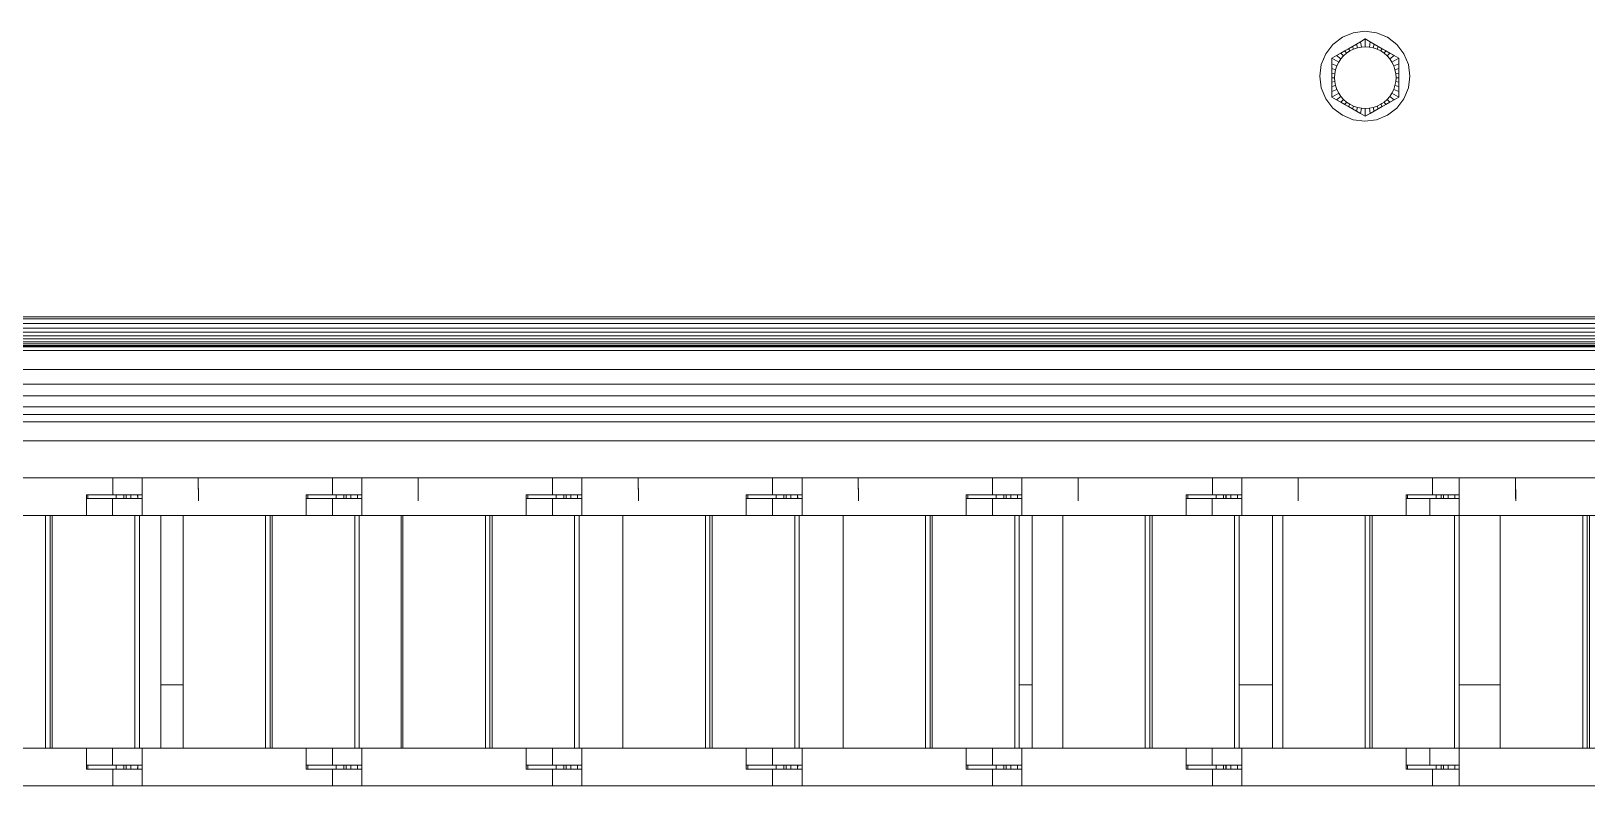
# Model space of a CAD drawing. Header units: inches. Extents: x -827 to 154, y -802 to 207.
# Drawn here: x -147.74 to -134.8, y -196.32 to -190.04 of the extents above; entities that cross this region are included whole.
import ezdxf

# ---------------------------------------------------------------- set-up
doc = ezdxf.new("R2010")
doc.units = ezdxf.units.IN
doc.header["$MEASUREMENT"] = 0
doc.layers.add('Layer0', color=7, linetype='Continuous', lineweight=9)
doc.layers.add('Shop_Sabre_RC-8_CNC_Router_skp', color=8, linetype='Continuous', lineweight=9)

# ---------------------------------------------------------------- blocks, each defined once
blk = doc.blocks.new('Shop_Sabre_RC-8_CNC_Router_skp_119-V47-Level 1')
at = {"layer": 'Layer0'}
blk.add_line((5.625, 0.3125), (5.625, 2.25), dxfattribs=at)
blk.add_line((5.625, 0.3125), (5.625, 2.25), dxfattribs=at)
blk = doc.blocks.new('Shop_Sabre_RC-8_CNC_Router_skp_119-V48-Level 1')
at = {"layer": 'Layer0'}
blk.add_line((18.375, 2.25), (18.375, 0.3125), dxfattribs=at)
blk.add_line((18.375, 2.25), (18.375, 0.3125), dxfattribs=at)
blk = doc.blocks.new('Shop_Sabre_RC-8_CNC_Router_skp_121-V58-Level 1')
at = {"layer": 'Layer0'}
for p, q in [((25.78, 2.563), (26.025, 2.563)), ((26.025, 2.563), (25.78, 2.563)), ((26.025, 2.563), (27.611, 2.563)), ((26.025, 2.563), (27.611, 2.563)), ((26.025, 2.563), (26.025, 2.422)), ((26.025, 2.563), (26.025, 2.422)), ((27.611, 2.563), (27.611, 2.406)), ((27.611, 2.406), (27.611, 2.563)), ((25.78, 2.422), (26.025, 2.422)), ((25.78, 2.422), (26.025, 2.422)), ((25.817, 2.391), (25.817, 2.422)), ((25.817, 2.422), (25.817, 2.391)), ((25.874, 2.422), (25.874, 2.391)), ((25.874, 2.391), (25.874, 2.422)), ((25.913, 2.391), (25.913, 2.422)), ((25.913, 2.422), (25.913, 2.391)), ((25.932, 2.391), (25.932, 2.422)), ((25.932, 2.422), (25.932, 2.391)), ((25.995, 2.422), (25.995, 2.391)), ((25.995, 2.422), (25.995, 2.391)), ((26.025, 2.422), (26.238, 2.422)), ((26.025, 2.422), (26.238, 2.422)), ((26.244, 2.422), (26.025, 2.422)), ((26.232, 2.391), (26.232, 2.422)), ((26.232, 2.391), (26.232, 2.422)), ((26.238, 2.422), (26.244, 2.422)), ((26.244, 2.422), (26.238, 2.422)), ((26.244, 2.422), (26.244, 2.391)), ((26.244, 2.422), (26.244, 2.391)), ((26.244, 2.391), (26.244, 2.25)), ((26.244, 2.391), (26.244, 2.25)), ((27.611, 2.391), (27.611, 2.406)), ((27.611, 2.406), (27.611, 2.391)), ((27.611, 2.391), (27.857, 2.391)), ((27.611, 2.391), (27.611, 2.369)), ((27.857, 2.391), (27.611, 2.391)), ((27.611, 2.391), (27.611, 2.369)), ((27.611, 2.25), (27.611, 2.369)), ((27.611, 2.369), (27.611, 2.25)), ((27.611, 2.369), (27.611, 2.25)), ((27.647, 2.391), (27.648, 2.422)), ((27.648, 2.422), (27.647, 2.391)), ((27.704, 2.391), (27.704, 2.422)), ((27.704, 2.422), (27.704, 2.391)), ((27.743, 2.422), (27.743, 2.391)), ((27.743, 2.422), (27.743, 2.391)), ((27.763, 2.422), (27.763, 2.391)), ((27.857, 2.25), (27.857, 2.391)), ((27.857, 2.391), (28.074, 2.391)), ((27.857, 2.391), (28.074, 2.391)), ((27.857, 2.391), (27.857, 2.25)), ((26.597, 2.25), (26.244, 2.25)), ((26.244, 2.25), (26.597, 2.25)), ((26.244, 2.25), (27.611, 2.25)), ((26.244, 2.25), (27.283, 2.25)), ((27.283, 2.25), (26.597, 2.25)), ((27.283, 2.25), (26.597, 2.25)), ((27.283, 2.25), (27.611, 2.25)), ((27.611, 2.25), (27.283, 2.25)), ((27.611, 2.25), (27.857, 2.25)), ((27.857, 2.25), (27.611, 2.25)), ((27.857, 2.25), (28.074, 2.25)), ((28.074, 2.25), (27.857, 2.25))]:
    blk.add_line(p, q, dxfattribs=at)
blk = doc.blocks.new('Shop_Sabre_RC-8_CNC_Router_skp_120-V59-Level 1')
at = {"layer": 'Layer0'}
for p, q in [((26.244, 0.313), (27.611, 0.313)), ((26.244, 0.313), (26.244, 0.172)), ((27.611, 0.313), (26.244, 0.313)), ((26.244, 0.313), (26.244, 0.172)), ((27.611, 0.193), (27.611, 0.313)), ((27.611, 0.193), (27.611, 0.313)), ((27.611, 0.313), (27.857, 0.313)), ((27.611, 0.313), (27.611, 0.193)), ((27.611, 0.313), (27.857, 0.313)), ((27.857, 0.172), (27.857, 0.313)), ((27.857, 0.313), (28.074, 0.313)), ((27.857, 0.313), (28.074, 0.313)), ((27.857, 0.313), (27.857, 0.172)), ((25.78, 0.141), (26.025, 0.141)), ((26.025, 0.141), (25.78, 0.141)), ((25.817, 0.172), (25.817, 0.141)), ((25.817, 0.141), (25.817, 0.172)), ((25.874, 0.141), (25.874, 0.172)), ((25.874, 0.172), (25.874, 0.141)), ((25.913, 0.172), (25.913, 0.141)), ((25.913, 0.172), (25.913, 0.141)), ((25.932, 0.172), (25.932, 0.141)), ((25.932, 0.141), (25.932, 0.172)), ((25.995, 0.172), (25.995, 0.141)), ((25.995, 0.172), (25.995, 0.141)), ((26.025, 0.141), (26.238, 0.141)), ((26.238, 0.141), (26.025, 0.141)), ((26.025, 0.141), (26.025, 0)), ((26.025, 0.141), (26.025, 0)), ((26.232, 0.141), (26.232, 0.172)), ((26.232, 0.141), (26.232, 0.172)), ((26.238, 0.141), (26.244, 0.141)), ((26.244, 0.141), (26.238, 0.141)), ((26.244, 0.172), (26.244, 0.141)), ((26.244, 0.172), (26.244, 0.141)), ((27.143, 0), (27.142, 0.191)), ((27.143, 0), (27.142, 0.172)), ((27.611, 0.193), (27.611, 0.172)), ((27.611, 0.193), (27.611, 0.172)), ((27.611, 0.172), (27.611, 0.156)), ((27.611, 0.172), (27.857, 0.172)), ((27.611, 0.172), (27.611, 0.156)), ((27.857, 0.172), (27.611, 0.172)), ((27.611, 0), (27.611, 0.156)), ((27.611, 0.156), (27.611, 0)), ((27.648, 0.141), (27.647, 0.172)), ((27.647, 0.172), (27.648, 0.141)), ((27.704, 0.172), (27.704, 0.141)), ((27.704, 0.141), (27.704, 0.172)), ((27.743, 0.141), (27.743, 0.172)), ((27.743, 0.172), (27.743, 0.141)), ((27.763, 0.172), (27.763, 0.141)), ((27.857, 0.172), (28.074, 0.172)), ((28.074, 0.172), (27.857, 0.172)), ((25.78, 0), (26.025, 0)), ((25.78, 0), (26.025, 0)), ((27.611, 0), (26.025, 0)), ((26.025, 0), (27.611, 0))]:
    blk.add_line(p, q, dxfattribs=at)
blk = doc.blocks.new('Shop_Sabre_RC-8_CNC_Router_skp_119-V60-Level 1')
at = {"layer": 'Layer0'}
for p, q in [((25.803, 2.25), (25.803, 0.313)), ((25.803, 2.25), (25.803, 0.313)), ((25.841, 0.313), (25.841, 2.25)), ((25.841, 0.313), (25.841, 2.25)), ((26.528, 2.25), (26.528, 0.313)), ((26.528, 2.25), (26.528, 0.313)), ((26.546, 2.25), (26.546, 0.313)), ((26.546, 2.25), (26.546, 0.313)), ((26.584, 0.313), (26.584, 2.25)), ((26.584, 0.313), (26.584, 2.25)), ((27.27, 2.25), (27.27, 0.313)), ((27.27, 2.25), (27.27, 0.313))]:
    blk.add_line(p, q, dxfattribs=at)
for name in ['Shop_Sabre_RC-8_CNC_Router_skp_121-V58-Level 1', 'Shop_Sabre_RC-8_CNC_Router_skp_120-V59-Level 1']:
    blk.add_blockref(name, (0, 0))
blk = doc.blocks.new('Shop_Sabre_RC-8_CNC_Router_skp_119-V61-Level 1')
at = {"layer": 'Layer0'}
for p, q in [((23.973, 2.25), (23.973, 0.313)), ((23.973, 2.25), (23.973, 0.313)), ((24.011, 0.313), (24.011, 2.25)), ((24.011, 0.313), (24.011, 2.25)), ((24.697, 2.25), (24.697, 0.313)), ((24.697, 2.25), (24.697, 0.313)), ((24.716, 2.25), (24.716, 0.313)), ((24.716, 2.25), (24.716, 0.313)), ((24.754, 0.313), (24.754, 2.25)), ((24.754, 0.313), (24.754, 2.25)), ((25.44, 2.25), (25.44, 0.313)), ((25.44, 2.25), (25.44, 0.313))]:
    blk.add_line(p, q, dxfattribs=at)
for name in ['Shop_Sabre_RC-8_CNC_Router_skp_121-V58-Level 1', 'Shop_Sabre_RC-8_CNC_Router_skp_120-V59-Level 1']:
    blk.add_blockref(name, (-1.83, 0))
blk = doc.blocks.new('Shop_Sabre_RC-8_CNC_Router_skp_121-V62-Level 1')
at = {"layer": 'Layer0'}
for p, q in [((16.629, 2.563), (16.873, 2.563)), ((16.873, 2.563), (16.629, 2.563)), ((16.873, 2.563), (18.459, 2.563)), ((16.873, 2.563), (18.459, 2.563)), ((16.873, 2.563), (16.873, 2.422)), ((16.873, 2.563), (16.873, 2.422)), ((18.459, 2.563), (18.459, 2.406)), ((18.459, 2.406), (18.459, 2.563)), ((16.629, 2.422), (16.873, 2.422)), ((16.629, 2.422), (16.873, 2.422)), ((16.666, 2.391), (16.666, 2.422)), ((16.666, 2.422), (16.666, 2.391)), ((16.722, 2.422), (16.722, 2.391)), ((16.722, 2.391), (16.722, 2.422)), ((16.762, 2.391), (16.762, 2.422)), ((16.762, 2.422), (16.762, 2.391)), ((16.781, 2.391), (16.781, 2.422)), ((16.781, 2.422), (16.781, 2.391)), ((16.844, 2.422), (16.844, 2.391)), ((16.844, 2.422), (16.844, 2.391)), ((16.873, 2.422), (17.087, 2.422)), ((16.873, 2.422), (17.087, 2.422)), ((17.092, 2.422), (16.873, 2.422)), ((17.08, 2.391), (17.08, 2.422)), ((17.08, 2.391), (17.08, 2.422)), ((17.087, 2.422), (17.092, 2.422)), ((17.092, 2.422), (17.087, 2.422)), ((17.092, 2.422), (17.092, 2.391)), ((17.092, 2.422), (17.092, 2.391)), ((17.092, 2.391), (17.092, 2.25)), ((17.092, 2.391), (17.092, 2.25)), ((18.459, 2.391), (18.459, 2.406)), ((18.459, 2.406), (18.459, 2.391)), ((18.459, 2.391), (18.705, 2.391)), ((18.459, 2.391), (18.459, 2.369)), ((18.705, 2.391), (18.459, 2.391)), ((18.459, 2.391), (18.459, 2.369)), ((18.459, 2.25), (18.459, 2.369)), ((18.459, 2.369), (18.459, 2.25)), ((18.459, 2.369), (18.459, 2.25)), ((18.496, 2.391), (18.496, 2.422)), ((18.496, 2.422), (18.496, 2.391)), ((18.552, 2.391), (18.552, 2.422)), ((18.552, 2.422), (18.552, 2.391)), ((18.591, 2.422), (18.591, 2.391)), ((18.591, 2.422), (18.591, 2.391)), ((18.611, 2.422), (18.611, 2.391)), ((18.611, 2.422), (18.611, 2.391)), ((18.611, 2.391), (18.611, 2.422)), ((18.705, 2.25), (18.705, 2.391)), ((18.705, 2.391), (18.922, 2.391)), ((18.705, 2.391), (18.922, 2.391)), ((18.705, 2.391), (18.705, 2.25)), ((17.445, 2.25), (17.092, 2.25)), ((17.092, 2.25), (17.445, 2.25)), ((17.092, 2.25), (18.459, 2.25)), ((17.092, 2.25), (18.132, 2.25)), ((18.132, 2.25), (17.445, 2.25)), ((18.132, 2.25), (17.445, 2.25)), ((18.132, 2.25), (18.459, 2.25)), ((18.459, 2.25), (18.132, 2.25)), ((18.459, 2.25), (18.705, 2.25)), ((18.705, 2.25), (18.459, 2.25)), ((18.705, 2.25), (18.922, 2.25)), ((18.922, 2.25), (18.705, 2.25))]:
    blk.add_line(p, q, dxfattribs=at)
blk = doc.blocks.new('Shop_Sabre_RC-8_CNC_Router_skp_120-V63-Level 1')
at = {"layer": 'Layer0'}
for p, q in [((17.092, 0.313), (18.459, 0.313)), ((17.092, 0.313), (17.092, 0.172)), ((18.459, 0.313), (17.092, 0.313)), ((17.092, 0.313), (17.092, 0.172)), ((18.459, 0.193), (18.459, 0.313)), ((18.459, 0.193), (18.459, 0.313)), ((18.459, 0.313), (18.705, 0.313)), ((18.459, 0.313), (18.459, 0.193)), ((18.459, 0.313), (18.705, 0.313)), ((18.705, 0.172), (18.705, 0.313)), ((18.705, 0.313), (18.922, 0.313)), ((18.705, 0.313), (18.922, 0.313)), ((18.705, 0.313), (18.705, 0.172)), ((16.629, 0.141), (16.873, 0.141)), ((16.873, 0.141), (16.629, 0.141)), ((16.666, 0.172), (16.666, 0.141)), ((16.666, 0.141), (16.666, 0.172)), ((16.722, 0.141), (16.722, 0.172)), ((16.722, 0.172), (16.722, 0.141)), ((16.762, 0.172), (16.762, 0.141)), ((16.762, 0.172), (16.762, 0.141)), ((16.781, 0.172), (16.781, 0.141)), ((16.781, 0.141), (16.781, 0.172)), ((16.844, 0.172), (16.844, 0.141)), ((16.844, 0.172), (16.844, 0.141)), ((16.873, 0.141), (17.087, 0.141)), ((17.087, 0.141), (16.873, 0.141)), ((16.873, 0.141), (16.873, 0)), ((16.873, 0.141), (16.873, 0)), ((17.08, 0.141), (17.08, 0.172)), ((17.08, 0.141), (17.08, 0.172)), ((17.087, 0.141), (17.092, 0.141)), ((17.092, 0.141), (17.087, 0.141)), ((17.092, 0.172), (17.092, 0.141)), ((17.092, 0.172), (17.092, 0.141)), ((17.992, 0), (17.99, 0.191)), ((17.992, 0), (17.991, 0.172)), ((18.459, 0.193), (18.459, 0.172)), ((18.459, 0.193), (18.459, 0.172)), ((18.459, 0.172), (18.459, 0.156)), ((18.459, 0.172), (18.705, 0.172)), ((18.459, 0.172), (18.459, 0.156)), ((18.705, 0.172), (18.459, 0.172)), ((18.459, 0), (18.459, 0.156)), ((18.459, 0.156), (18.459, 0)), ((18.496, 0.141), (18.496, 0.172)), ((18.496, 0.172), (18.496, 0.141)), ((18.552, 0.172), (18.552, 0.141)), ((18.552, 0.141), (18.552, 0.172)), ((18.591, 0.141), (18.591, 0.172)), ((18.591, 0.172), (18.591, 0.141)), ((18.611, 0.141), (18.611, 0.172)), ((18.611, 0.172), (18.611, 0.141)), ((18.611, 0.172), (18.611, 0.141)), ((18.705, 0.172), (18.922, 0.172)), ((18.922, 0.172), (18.705, 0.172)), ((16.629, 0), (16.873, 0)), ((16.629, 0), (16.873, 0)), ((18.459, 0), (16.873, 0)), ((16.873, 0), (18.459, 0))]:
    blk.add_line(p, q, dxfattribs=at)
blk = doc.blocks.new('Shop_Sabre_RC-8_CNC_Router_skp_119-V64-Level 1')
at = {"layer": 'Layer0'}
for p, q in [((16.652, 2.25), (16.652, 0.313)), ((16.652, 2.25), (16.652, 0.313)), ((16.69, 0.313), (16.69, 2.25)), ((16.69, 0.313), (16.69, 2.25)), ((17.376, 2.25), (17.376, 0.313)), ((17.376, 2.25), (17.376, 0.313)), ((17.395, 2.25), (17.395, 0.313)), ((17.395, 2.25), (17.395, 0.313)), ((17.433, 0.313), (17.433, 2.25)), ((17.433, 0.313), (17.433, 2.25)), ((18.119, 2.25), (18.119, 0.313)), ((18.119, 2.25), (18.119, 0.313))]:
    blk.add_line(p, q, dxfattribs=at)
for name in ['Shop_Sabre_RC-8_CNC_Router_skp_121-V62-Level 1', 'Shop_Sabre_RC-8_CNC_Router_skp_120-V63-Level 1']:
    blk.add_blockref(name, (0, 0))
blk = doc.blocks.new('Shop_Sabre_RC-8_CNC_Router_skp_121-V65-Level 1')
at = {"layer": 'Layer0'}
for p, q in [((14.82, 2.563), (15.043, 2.563)), ((15.043, 2.563), (14.82, 2.563)), ((15.043, 2.563), (16.629, 2.563)), ((15.043, 2.563), (16.629, 2.563)), ((15.043, 2.563), (15.043, 2.422)), ((15.043, 2.563), (15.043, 2.422)), ((16.629, 2.563), (16.629, 2.406)), ((16.629, 2.406), (16.629, 2.563)), ((14.82, 2.422), (15.043, 2.422)), ((14.82, 2.422), (15.043, 2.422)), ((15.013, 2.422), (15.013, 2.391)), ((15.013, 2.422), (15.013, 2.391)), ((15.043, 2.422), (15.256, 2.422)), ((15.043, 2.422), (15.256, 2.422)), ((15.262, 2.422), (15.043, 2.422)), ((15.25, 2.391), (15.25, 2.422)), ((15.25, 2.391), (15.25, 2.422)), ((15.256, 2.422), (15.262, 2.422)), ((15.262, 2.422), (15.256, 2.422)), ((15.262, 2.422), (15.262, 2.391)), ((15.262, 2.422), (15.262, 2.391)), ((15.262, 2.391), (15.262, 2.25)), ((15.262, 2.391), (15.262, 2.25)), ((16.629, 2.391), (16.629, 2.406)), ((16.629, 2.406), (16.629, 2.391)), ((16.629, 2.391), (16.875, 2.391)), ((16.629, 2.391), (16.629, 2.369)), ((16.875, 2.391), (16.629, 2.391)), ((16.629, 2.391), (16.629, 2.369)), ((16.629, 2.25), (16.629, 2.369)), ((16.629, 2.369), (16.629, 2.25)), ((16.629, 2.369), (16.629, 2.25)), ((16.666, 2.391), (16.666, 2.422)), ((16.666, 2.422), (16.666, 2.391)), ((16.722, 2.391), (16.722, 2.422)), ((16.722, 2.422), (16.722, 2.391)), ((16.761, 2.422), (16.761, 2.391)), ((16.761, 2.422), (16.761, 2.391)), ((16.781, 2.422), (16.781, 2.391)), ((16.875, 2.25), (16.875, 2.391)), ((16.875, 2.391), (17.092, 2.391)), ((16.875, 2.391), (17.092, 2.391)), ((16.875, 2.391), (16.875, 2.25)), ((15.615, 2.25), (15.262, 2.25)), ((15.262, 2.25), (15.615, 2.25)), ((15.262, 2.25), (16.629, 2.25)), ((15.262, 2.25), (16.301, 2.25)), ((16.301, 2.25), (15.615, 2.25)), ((16.301, 2.25), (15.615, 2.25)), ((16.301, 2.25), (16.629, 2.25)), ((16.629, 2.25), (16.301, 2.25)), ((16.629, 2.25), (16.875, 2.25)), ((16.875, 2.25), (16.629, 2.25)), ((16.875, 2.25), (17.092, 2.25)), ((17.092, 2.25), (16.875, 2.25))]:
    blk.add_line(p, q, dxfattribs=at)
blk = doc.blocks.new('Shop_Sabre_RC-8_CNC_Router_skp_120-V66-Level 1')
at = {"layer": 'Layer0'}
for p, q in [((15.262, 0.313), (16.629, 0.313)), ((15.262, 0.313), (15.262, 0.172)), ((16.629, 0.313), (15.262, 0.313)), ((15.262, 0.313), (15.262, 0.172)), ((16.629, 0.193), (16.629, 0.313)), ((16.629, 0.193), (16.629, 0.313)), ((16.629, 0.313), (16.875, 0.313)), ((16.629, 0.313), (16.629, 0.193)), ((16.629, 0.313), (16.875, 0.313)), ((16.875, 0.172), (16.875, 0.313)), ((16.875, 0.313), (17.092, 0.313)), ((16.875, 0.313), (17.092, 0.313)), ((16.875, 0.313), (16.875, 0.172)), ((14.82, 0.141), (15.043, 0.141)), ((15.043, 0.141), (14.82, 0.141)), ((15.013, 0.172), (15.013, 0.141)), ((15.013, 0.172), (15.013, 0.141)), ((15.043, 0.141), (15.256, 0.141)), ((15.256, 0.141), (15.043, 0.141)), ((15.043, 0.141), (15.043, 0)), ((15.043, 0.141), (15.043, 0)), ((15.25, 0.141), (15.25, 0.172)), ((15.25, 0.141), (15.25, 0.172)), ((15.256, 0.141), (15.262, 0.141)), ((15.262, 0.141), (15.256, 0.141)), ((15.262, 0.172), (15.262, 0.141)), ((15.262, 0.172), (15.262, 0.141)), ((16.161, 0), (16.16, 0.191)), ((16.161, 0), (16.16, 0.172)), ((16.629, 0.193), (16.629, 0.172)), ((16.629, 0.193), (16.629, 0.172)), ((16.629, 0.172), (16.629, 0.156)), ((16.629, 0.172), (16.875, 0.172)), ((16.629, 0.172), (16.629, 0.156)), ((16.875, 0.172), (16.629, 0.172)), ((16.629, 0), (16.629, 0.156)), ((16.629, 0.156), (16.629, 0)), ((16.666, 0.141), (16.666, 0.172)), ((16.666, 0.172), (16.666, 0.141)), ((16.722, 0.172), (16.722, 0.141)), ((16.722, 0.141), (16.722, 0.172)), ((16.761, 0.141), (16.761, 0.172)), ((16.761, 0.172), (16.761, 0.141)), ((16.781, 0.172), (16.781, 0.141)), ((16.875, 0.172), (17.092, 0.172)), ((17.092, 0.172), (16.875, 0.172)), ((14.82, 0), (15.043, 0)), ((14.82, 0), (15.043, 0)), ((16.629, 0), (15.043, 0)), ((15.043, 0), (16.629, 0))]:
    blk.add_line(p, q, dxfattribs=at)
blk = doc.blocks.new('Shop_Sabre_RC-8_CNC_Router_skp_119-V67-Level 1')
at = {"layer": 'Layer0'}
for p, q in [((14.822, 2.25), (14.822, 0.313)), ((14.822, 2.25), (14.822, 0.313)), ((14.859, 0.313), (14.859, 2.25)), ((14.859, 0.313), (14.859, 2.25)), ((15.546, 2.25), (15.546, 0.313)), ((15.546, 2.25), (15.546, 0.313)), ((15.564, 2.25), (15.564, 0.313)), ((15.564, 2.25), (15.564, 0.313)), ((15.602, 0.313), (15.602, 2.25)), ((15.602, 0.313), (15.602, 2.25)), ((16.289, 2.25), (16.289, 0.313)), ((16.289, 2.25), (16.289, 0.313))]:
    blk.add_line(p, q, dxfattribs=at)
for name in ['Shop_Sabre_RC-8_CNC_Router_skp_121-V65-Level 1', 'Shop_Sabre_RC-8_CNC_Router_skp_120-V66-Level 1']:
    blk.add_blockref(name, (0, 0))
blk = doc.blocks.new('Shop_Sabre_RC-8_CNC_Router_skp_121-V71-Level 1')
at = {"layer": 'Layer0'}
for p, q in [((18.459, 2.563), (18.703, 2.563)), ((18.703, 2.563), (18.459, 2.563)), ((18.703, 2.563), (20.289, 2.563)), ((18.703, 2.563), (20.289, 2.563)), ((18.703, 2.563), (18.703, 2.422)), ((18.703, 2.563), (18.703, 2.422)), ((20.289, 2.563), (20.289, 2.406)), ((20.289, 2.406), (20.289, 2.563)), ((18.459, 2.422), (18.703, 2.422)), ((18.459, 2.422), (18.703, 2.422)), ((18.495, 2.391), (18.495, 2.422)), ((18.495, 2.422), (18.495, 2.391)), ((18.552, 2.422), (18.552, 2.391)), ((18.552, 2.391), (18.552, 2.422)), ((18.591, 2.391), (18.591, 2.422)), ((18.591, 2.422), (18.591, 2.391)), ((18.61, 2.391), (18.61, 2.422)), ((18.61, 2.422), (18.61, 2.391)), ((18.673, 2.422), (18.673, 2.391)), ((18.673, 2.422), (18.673, 2.391)), ((18.703, 2.422), (18.916, 2.422)), ((18.703, 2.422), (18.916, 2.422)), ((18.922, 2.422), (18.703, 2.422)), ((18.91, 2.391), (18.91, 2.422)), ((18.91, 2.391), (18.91, 2.422)), ((18.916, 2.422), (18.922, 2.422)), ((18.922, 2.422), (18.916, 2.422)), ((18.922, 2.422), (18.922, 2.391)), ((18.922, 2.422), (18.922, 2.391)), ((18.922, 2.391), (18.922, 2.25)), ((18.922, 2.391), (18.922, 2.25)), ((20.289, 2.391), (20.289, 2.406)), ((20.289, 2.406), (20.289, 2.391)), ((20.289, 2.391), (20.535, 2.391)), ((20.289, 2.391), (20.289, 2.369)), ((20.535, 2.391), (20.289, 2.391)), ((20.289, 2.391), (20.289, 2.369)), ((20.289, 2.25), (20.289, 2.369)), ((20.289, 2.369), (20.289, 2.25)), ((20.289, 2.369), (20.289, 2.25)), ((20.325, 2.391), (20.326, 2.422)), ((20.326, 2.422), (20.325, 2.391)), ((20.382, 2.391), (20.382, 2.422)), ((20.382, 2.422), (20.382, 2.391)), ((20.421, 2.422), (20.421, 2.391)), ((20.421, 2.422), (20.421, 2.391)), ((20.441, 2.422), (20.441, 2.391)), ((20.535, 2.25), (20.535, 2.391)), ((20.535, 2.391), (20.752, 2.391)), ((20.535, 2.391), (20.752, 2.391)), ((20.535, 2.391), (20.535, 2.25)), ((19.275, 2.25), (18.922, 2.25)), ((18.922, 2.25), (19.275, 2.25)), ((18.922, 2.25), (20.289, 2.25)), ((18.922, 2.25), (19.961, 2.25)), ((19.961, 2.25), (19.275, 2.25)), ((19.961, 2.25), (19.275, 2.25)), ((19.961, 2.25), (20.289, 2.25)), ((20.289, 2.25), (19.961, 2.25)), ((20.289, 2.25), (20.535, 2.25)), ((20.535, 2.25), (20.289, 2.25)), ((20.535, 2.25), (20.752, 2.25)), ((20.752, 2.25), (20.535, 2.25))]:
    blk.add_line(p, q, dxfattribs=at)
blk = doc.blocks.new('Shop_Sabre_RC-8_CNC_Router_skp_120-V72-Level 1')
at = {"layer": 'Layer0'}
for p, q in [((18.922, 0.313), (20.289, 0.313)), ((18.922, 0.313), (18.922, 0.172)), ((20.289, 0.313), (18.922, 0.313)), ((18.922, 0.313), (18.922, 0.172)), ((20.289, 0.193), (20.289, 0.313)), ((20.289, 0.193), (20.289, 0.313)), ((20.289, 0.313), (20.535, 0.313)), ((20.289, 0.313), (20.289, 0.193)), ((20.289, 0.313), (20.535, 0.313)), ((20.535, 0.172), (20.535, 0.313)), ((20.535, 0.313), (20.752, 0.313)), ((20.535, 0.313), (20.752, 0.313)), ((20.535, 0.313), (20.535, 0.172)), ((18.459, 0.141), (18.703, 0.141)), ((18.703, 0.141), (18.459, 0.141)), ((18.495, 0.172), (18.495, 0.141)), ((18.495, 0.141), (18.495, 0.172)), ((18.552, 0.141), (18.552, 0.172)), ((18.552, 0.172), (18.552, 0.141)), ((18.591, 0.172), (18.591, 0.141)), ((18.591, 0.172), (18.591, 0.141)), ((18.61, 0.172), (18.61, 0.141)), ((18.61, 0.141), (18.61, 0.172)), ((18.673, 0.172), (18.673, 0.141)), ((18.673, 0.172), (18.673, 0.141)), ((18.703, 0.141), (18.916, 0.141)), ((18.916, 0.141), (18.703, 0.141)), ((18.703, 0.141), (18.703, 0)), ((18.703, 0.141), (18.703, 0)), ((18.91, 0.141), (18.91, 0.172)), ((18.91, 0.141), (18.91, 0.172)), ((18.916, 0.141), (18.922, 0.141)), ((18.922, 0.141), (18.916, 0.141)), ((18.922, 0.172), (18.922, 0.141)), ((18.922, 0.172), (18.922, 0.141)), ((19.821, 0), (19.82, 0.191)), ((19.821, 0), (19.82, 0.172)), ((20.289, 0.193), (20.289, 0.172)), ((20.289, 0.193), (20.289, 0.172)), ((20.289, 0.172), (20.289, 0.156)), ((20.289, 0.172), (20.535, 0.172)), ((20.289, 0.172), (20.289, 0.156)), ((20.535, 0.172), (20.289, 0.172)), ((20.289, 0), (20.289, 0.156)), ((20.289, 0.156), (20.289, 0)), ((20.326, 0.141), (20.325, 0.172)), ((20.325, 0.172), (20.326, 0.141)), ((20.382, 0.172), (20.382, 0.141)), ((20.382, 0.141), (20.382, 0.172)), ((20.421, 0.141), (20.421, 0.172)), ((20.421, 0.172), (20.421, 0.141)), ((20.441, 0.172), (20.441, 0.141)), ((20.535, 0.172), (20.752, 0.172)), ((20.752, 0.172), (20.535, 0.172)), ((18.459, 0), (18.703, 0)), ((18.459, 0), (18.703, 0)), ((20.289, 0), (18.703, 0)), ((18.703, 0), (20.289, 0))]:
    blk.add_line(p, q, dxfattribs=at)
blk = doc.blocks.new('Shop_Sabre_RC-8_CNC_Router_skp_119-V73-Level 1')
at = {"layer": 'Layer0'}
for p, q in [((18.481, 2.25), (18.481, 0.313)), ((18.481, 2.25), (18.481, 0.313)), ((18.519, 0.313), (18.519, 2.25)), ((18.519, 0.313), (18.519, 2.25)), ((19.206, 2.25), (19.206, 0.313)), ((19.206, 2.25), (19.206, 0.313)), ((19.224, 2.25), (19.224, 0.313)), ((19.224, 2.25), (19.224, 0.313)), ((19.262, 0.313), (19.262, 2.25)), ((19.262, 0.313), (19.262, 2.25)), ((19.948, 2.25), (19.948, 0.313)), ((19.948, 2.25), (19.948, 0.313))]:
    blk.add_line(p, q, dxfattribs=at)
for name in ['Shop_Sabre_RC-8_CNC_Router_skp_121-V71-Level 1', 'Shop_Sabre_RC-8_CNC_Router_skp_120-V72-Level 1']:
    blk.add_blockref(name, (0, 0))
blk = doc.blocks.new('Shop_Sabre_RC-8_CNC_Router_skp_121-V74-Level 1')
at = {"layer": 'Layer0'}
for p, q in [((12.989, 2.563), (13.234, 2.563)), ((13.234, 2.563), (12.989, 2.563)), ((13.234, 2.563), (14.82, 2.563)), ((13.234, 2.563), (14.82, 2.563)), ((13.234, 2.563), (13.234, 2.422)), ((13.234, 2.563), (13.234, 2.422)), ((14.82, 2.563), (14.82, 2.406)), ((14.82, 2.406), (14.82, 2.563)), ((12.989, 2.422), (13.234, 2.422)), ((12.989, 2.422), (13.234, 2.422)), ((13.026, 2.391), (13.026, 2.422)), ((13.026, 2.422), (13.026, 2.391)), ((13.083, 2.422), (13.083, 2.391)), ((13.083, 2.391), (13.083, 2.422)), ((13.122, 2.391), (13.122, 2.422)), ((13.122, 2.422), (13.122, 2.391)), ((13.141, 2.391), (13.141, 2.422)), ((13.141, 2.422), (13.141, 2.391)), ((13.204, 2.422), (13.204, 2.391)), ((13.204, 2.422), (13.204, 2.391)), ((13.234, 2.422), (13.447, 2.422)), ((13.234, 2.422), (13.447, 2.422)), ((13.453, 2.422), (13.234, 2.422)), ((13.44, 2.391), (13.44, 2.422)), ((13.44, 2.391), (13.44, 2.422)), ((13.447, 2.422), (13.453, 2.422)), ((13.453, 2.422), (13.447, 2.422)), ((13.453, 2.422), (13.453, 2.391)), ((13.453, 2.422), (13.453, 2.391)), ((13.453, 2.391), (13.453, 2.25)), ((13.453, 2.391), (13.453, 2.25)), ((14.82, 2.391), (14.82, 2.406)), ((14.82, 2.406), (14.82, 2.391)), ((14.82, 2.391), (15.066, 2.391)), ((14.82, 2.391), (14.82, 2.369)), ((15.066, 2.391), (14.82, 2.391)), ((14.82, 2.391), (14.82, 2.369)), ((14.82, 2.25), (14.82, 2.369)), ((14.82, 2.369), (14.82, 2.25)), ((14.82, 2.369), (14.82, 2.25)), ((14.856, 2.391), (14.856, 2.422)), ((14.856, 2.422), (14.856, 2.391)), ((14.913, 2.391), (14.913, 2.422)), ((14.913, 2.422), (14.913, 2.391)), ((14.952, 2.422), (14.952, 2.391)), ((14.952, 2.422), (14.952, 2.391)), ((14.971, 2.422), (14.971, 2.391)), ((14.971, 2.391), (14.971, 2.422)), ((14.972, 2.422), (14.972, 2.391)), ((15.066, 2.25), (15.066, 2.391)), ((15.066, 2.391), (15.263, 2.391)), ((15.066, 2.391), (15.263, 2.391)), ((15.066, 2.391), (15.066, 2.25)), ((13.806, 2.25), (13.453, 2.25)), ((13.453, 2.25), (13.806, 2.25)), ((13.453, 2.25), (14.82, 2.25)), ((13.453, 2.25), (14.492, 2.25)), ((14.492, 2.25), (13.806, 2.25)), ((14.492, 2.25), (13.806, 2.25)), ((14.492, 2.25), (14.82, 2.25)), ((14.82, 2.25), (14.492, 2.25)), ((14.82, 2.25), (15.066, 2.25)), ((15.066, 2.25), (14.82, 2.25)), ((15.066, 2.25), (15.263, 2.25)), ((15.263, 2.25), (15.066, 2.25))]:
    blk.add_line(p, q, dxfattribs=at)
blk = doc.blocks.new('Shop_Sabre_RC-8_CNC_Router_skp_120-V75-Level 1')
at = {"layer": 'Layer0'}
for p, q in [((13.453, 0.313), (14.82, 0.313)), ((13.453, 0.313), (13.453, 0.172)), ((14.82, 0.313), (13.453, 0.313)), ((13.453, 0.313), (13.453, 0.172)), ((14.82, 0.193), (14.82, 0.313)), ((14.82, 0.193), (14.82, 0.313)), ((14.82, 0.313), (15.066, 0.313)), ((14.82, 0.313), (14.82, 0.193)), ((14.82, 0.313), (15.066, 0.313)), ((15.066, 0.172), (15.066, 0.313)), ((15.066, 0.313), (15.263, 0.313)), ((15.066, 0.313), (15.263, 0.313)), ((15.066, 0.313), (15.066, 0.172)), ((12.989, 0.141), (13.234, 0.141)), ((13.234, 0.141), (12.989, 0.141)), ((13.026, 0.172), (13.026, 0.141)), ((13.026, 0.141), (13.026, 0.172)), ((13.083, 0.141), (13.083, 0.172)), ((13.083, 0.172), (13.083, 0.141)), ((13.122, 0.172), (13.122, 0.141)), ((13.122, 0.172), (13.122, 0.141)), ((13.141, 0.172), (13.141, 0.141)), ((13.141, 0.141), (13.141, 0.172)), ((13.204, 0.172), (13.204, 0.141)), ((13.204, 0.172), (13.204, 0.141)), ((13.234, 0.141), (13.447, 0.141)), ((13.447, 0.141), (13.234, 0.141)), ((13.234, 0.141), (13.234, 0)), ((13.234, 0.141), (13.234, 0)), ((13.44, 0.141), (13.44, 0.172)), ((13.44, 0.141), (13.44, 0.172)), ((13.447, 0.141), (13.453, 0.141)), ((13.453, 0.141), (13.447, 0.141)), ((13.453, 0.172), (13.453, 0.141)), ((13.453, 0.172), (13.453, 0.141)), ((14.352, 0), (14.35, 0.191)), ((14.352, 0), (14.351, 0.172)), ((14.82, 0.193), (14.82, 0.172)), ((14.82, 0.193), (14.82, 0.172)), ((14.82, 0.172), (14.82, 0.156)), ((14.82, 0.172), (15.066, 0.172)), ((14.82, 0.172), (14.82, 0.156)), ((15.066, 0.172), (14.82, 0.172)), ((14.82, 0), (14.82, 0.156)), ((14.82, 0.156), (14.82, 0)), ((14.856, 0.141), (14.856, 0.172)), ((14.856, 0.172), (14.856, 0.141)), ((14.913, 0.172), (14.913, 0.141)), ((14.913, 0.141), (14.913, 0.172)), ((14.952, 0.141), (14.952, 0.172)), ((14.952, 0.172), (14.952, 0.141)), ((14.971, 0.141), (14.971, 0.172)), ((14.971, 0.172), (14.971, 0.141)), ((14.972, 0.172), (14.972, 0.141)), ((15.066, 0.172), (15.263, 0.172)), ((15.263, 0.172), (15.066, 0.172)), ((12.989, 0), (13.234, 0)), ((12.989, 0), (13.234, 0)), ((14.82, 0), (13.234, 0)), ((13.234, 0), (14.82, 0))]:
    blk.add_line(p, q, dxfattribs=at)
blk = doc.blocks.new('Shop_Sabre_RC-8_CNC_Router_skp_119-V76-Level 1')
at = {"layer": 'Layer0'}
for p, q in [((13.012, 2.25), (13.012, 0.313)), ((13.012, 2.25), (13.012, 0.313)), ((13.05, 0.313), (13.05, 2.25)), ((13.05, 0.313), (13.05, 2.25)), ((13.737, 2.25), (13.737, 0.313)), ((13.737, 2.25), (13.737, 0.313)), ((13.755, 2.25), (13.755, 0.313)), ((13.755, 2.25), (13.755, 0.313)), ((13.793, 0.313), (13.793, 2.25)), ((13.793, 0.313), (13.793, 2.25)), ((14.479, 2.25), (14.479, 0.313)), ((14.479, 2.25), (14.479, 0.313))]:
    blk.add_line(p, q, dxfattribs=at)
for name in ['Shop_Sabre_RC-8_CNC_Router_skp_121-V74-Level 1', 'Shop_Sabre_RC-8_CNC_Router_skp_120-V75-Level 1']:
    blk.add_blockref(name, (0, 0))
blk = doc.blocks.new('Shop_Sabre_RC-8_CNC_Router_skp_157-402896-Level 1')
for name, p in [('Shop_Sabre_RC-8_CNC_Router_skp_119-V76-Level 1', (0, 0)), ('Shop_Sabre_RC-8_CNC_Router_skp_119-V67-Level 1', (0, 0)), ('Shop_Sabre_RC-8_CNC_Router_skp_119-V64-Level 1', (0, 0)), ('Shop_Sabre_RC-8_CNC_Router_skp_119-V73-Level 1', (0, 0)), ('Shop_Sabre_RC-8_CNC_Router_skp_119-V61-Level 1', (-3.661, 0)), ('Shop_Sabre_RC-8_CNC_Router_skp_119-V61-Level 1', (-1.83, 0)), ('Shop_Sabre_RC-8_CNC_Router_skp_119-V61-Level 1', (0, 0)), ('Shop_Sabre_RC-8_CNC_Router_skp_119-V60-Level 1', (0, 0))]:
    blk.add_blockref(name, p)
blk = doc.blocks.new('Shop_Sabre_RC-8_CNC_Router_skp_156-402895-Level 1')
for name, p in [('Shop_Sabre_RC-8_CNC_Router_skp_157-402896-Level 1', (0, 0)), ('Shop_Sabre_RC-8_CNC_Router_skp_119-V48-Level 1', (-2, 0)), ('Shop_Sabre_RC-8_CNC_Router_skp_119-V48-Level 1', (0, 0)), ('Shop_Sabre_RC-8_CNC_Router_skp_119-V47-Level 1', (18, 0)), ('Shop_Sabre_RC-8_CNC_Router_skp_119-V47-Level 1', (20, 0))]:
    blk.add_blockref(name, p)
blk = doc.blocks.new('Shop_Sabre_RC-8_CNC_Router_skp_148-402887-Level 1')
at = {"layer": 'Layer0'}
for p, q in [((26.17, 0), (26.355, 0)), ((33.314, 0), (33.42, 0)), ((35.143, 0), (35.42, 0)), ((36.973, 0), (37.316, 0)), ((26.17, 0), (26.355, 0)), ((33.314, 0), (33.42, 0)), ((35.143, 0), (35.42, 0)), ((36.973, 0), (37.316, 0))]:
    blk.add_line(p, q, dxfattribs=at)
blk = doc.blocks.new('Shop_Sabre_RC-8_CNC_Router_skp_9-V86-Level 1')
at = {"layer": 'Layer0'}
for p, q in [((96.006, 2.445), (96.245, 2.583)), ((96.245, 2.583), (96.006, 2.445)), ((96.041, 2.466), (96.006, 2.445)), ((96.006, 2.445), (96.041, 2.466)), ((96.074, 2.485), (96.041, 2.466)), ((96.041, 2.466), (96.074, 2.485)), ((96.041, 2.466), (96.064, 2.443)), ((96.064, 2.443), (96.041, 2.466)), ((96.064, 2.443), (96.089, 2.465)), ((96.064, 2.443), (96.089, 2.465)), ((96.105, 2.503), (96.074, 2.485)), ((96.074, 2.485), (96.105, 2.503)), ((96.074, 2.485), (96.089, 2.465)), ((96.089, 2.465), (96.074, 2.485)), ((96.089, 2.465), (96.108, 2.477)), ((96.089, 2.465), (96.108, 2.477)), ((96.137, 2.521), (96.105, 2.503)), ((96.137, 2.521), (96.105, 2.503)), ((96.105, 2.503), (96.117, 2.483)), ((96.117, 2.483), (96.105, 2.503)), ((96.108, 2.477), (96.117, 2.483)), ((96.108, 2.477), (96.117, 2.483)), ((96.117, 2.483), (96.147, 2.498)), ((96.117, 2.483), (96.147, 2.498)), ((96.17, 2.54), (96.137, 2.521)), ((96.17, 2.54), (96.137, 2.521)), ((96.137, 2.521), (96.147, 2.498)), ((96.147, 2.498), (96.137, 2.521)), ((96.147, 2.498), (96.179, 2.509)), ((96.147, 2.498), (96.179, 2.509)), ((96.205, 2.561), (96.17, 2.54)), ((96.205, 2.561), (96.17, 2.54)), ((96.179, 2.509), (96.17, 2.54)), ((96.17, 2.54), (96.179, 2.509)), ((96.179, 2.509), (96.211, 2.515)), ((96.179, 2.509), (96.211, 2.515)), ((96.245, 2.583), (96.205, 2.561)), ((96.245, 2.583), (96.205, 2.561)), ((96.211, 2.515), (96.205, 2.561)), ((96.205, 2.561), (96.211, 2.515)), ((96.211, 2.515), (96.245, 2.518)), ((96.211, 2.515), (96.245, 2.518)), ((96.245, 2.583), (96.245, 2.518)), ((96.245, 2.518), (96.245, 2.583)), ((96.284, 2.561), (96.245, 2.583)), ((96.245, 2.583), (96.284, 2.561)), ((96.245, 2.518), (96.278, 2.515)), ((96.245, 2.518), (96.278, 2.515)), ((96.284, 2.561), (96.278, 2.515)), ((96.284, 2.561), (96.278, 2.515)), ((96.278, 2.515), (96.311, 2.509)), ((96.311, 2.509), (96.278, 2.515)), ((96.284, 2.561), (96.484, 2.445)), ((96.484, 2.445), (96.284, 2.561)), ((96.284, 2.561), (96.319, 2.54)), ((96.284, 2.561), (96.319, 2.54)), ((96.311, 2.509), (96.319, 2.54)), ((96.319, 2.54), (96.311, 2.509)), ((96.311, 2.509), (96.343, 2.498)), ((96.343, 2.498), (96.311, 2.509)), ((96.319, 2.54), (96.352, 2.521)), ((96.319, 2.54), (96.352, 2.521)), ((96.352, 2.521), (96.343, 2.498)), ((96.343, 2.498), (96.352, 2.521)), ((96.343, 2.498), (96.373, 2.483)), ((96.373, 2.483), (96.343, 2.498)), ((96.352, 2.521), (96.384, 2.503)), ((96.352, 2.521), (96.384, 2.503)), ((96.384, 2.503), (96.373, 2.483)), ((96.373, 2.483), (96.384, 2.503)), ((96.373, 2.483), (96.401, 2.465)), ((96.401, 2.465), (96.373, 2.483)), ((96.384, 2.503), (96.416, 2.485)), ((96.416, 2.485), (96.384, 2.503)), ((96.416, 2.485), (96.401, 2.465)), ((96.401, 2.465), (96.416, 2.485)), ((96.401, 2.465), (96.426, 2.443)), ((96.426, 2.443), (96.401, 2.465)), ((96.416, 2.485), (96.449, 2.466)), ((96.449, 2.466), (96.416, 2.485)), ((96.449, 2.466), (96.426, 2.443)), ((96.426, 2.443), (96.449, 2.466)), ((96.449, 2.466), (96.484, 2.445)), ((96.484, 2.445), (96.449, 2.466)), ((96.006, 2.445), (95.966, 2.423)), ((95.966, 2.423), (96.006, 2.445)), ((95.966, 2.377), (95.966, 2.423)), ((96.023, 2.39), (95.966, 2.423)), ((95.966, 2.377), (95.966, 2.423)), ((96.023, 2.39), (95.966, 2.423)), ((95.966, 2.377), (95.966, 2.101)), ((95.966, 2.377), (96.008, 2.36)), ((95.966, 2.377), (95.966, 2.336)), ((95.966, 2.377), (96.008, 2.36)), ((95.966, 2.101), (95.966, 2.377)), ((95.966, 2.336), (95.966, 2.377)), ((95.998, 2.328), (95.966, 2.336)), ((95.966, 2.299), (95.966, 2.336)), ((95.998, 2.328), (95.966, 2.336)), ((95.966, 2.299), (95.966, 2.336)), ((96.008, 2.36), (95.998, 2.328)), ((95.998, 2.328), (96.008, 2.36)), ((95.998, 2.328), (96.008, 2.36)), ((95.998, 2.328), (96.008, 2.36)), ((96.042, 2.418), (96.006, 2.445)), ((96.006, 2.445), (96.042, 2.418)), ((96.008, 2.36), (96.023, 2.39)), ((96.023, 2.39), (96.008, 2.36)), ((96.023, 2.39), (96.042, 2.418)), ((96.023, 2.39), (96.042, 2.418)), ((96.042, 2.418), (96.064, 2.443)), ((96.042, 2.418), (96.064, 2.443)), ((96.426, 2.443), (96.448, 2.418)), ((96.448, 2.418), (96.426, 2.443)), ((96.448, 2.418), (96.484, 2.445)), ((96.484, 2.445), (96.448, 2.418)), ((96.448, 2.418), (96.466, 2.39)), ((96.466, 2.39), (96.448, 2.418)), ((96.466, 2.39), (96.523, 2.423)), ((96.523, 2.423), (96.466, 2.39)), ((96.466, 2.39), (96.481, 2.36)), ((96.481, 2.36), (96.466, 2.39)), ((96.523, 2.377), (96.481, 2.36)), ((96.481, 2.36), (96.523, 2.377)), ((96.481, 2.36), (96.492, 2.328)), ((96.492, 2.328), (96.481, 2.36)), ((96.484, 2.445), (96.523, 2.423)), ((96.523, 2.423), (96.484, 2.445)), ((96.492, 2.328), (96.523, 2.336)), ((96.523, 2.336), (96.492, 2.328)), ((96.523, 2.423), (96.523, 2.101)), ((96.523, 2.101), (96.523, 2.423)), ((96.523, 2.377), (96.523, 2.423)), ((96.523, 2.423), (96.523, 2.377)), ((96.523, 2.336), (96.523, 2.377)), ((96.523, 2.377), (96.523, 2.336)), ((96.523, 2.299), (96.523, 2.336)), ((96.523, 2.336), (96.523, 2.299)), ((95.966, 2.299), (95.991, 2.295)), ((95.966, 2.299), (95.966, 2.262)), ((95.966, 2.299), (95.991, 2.295)), ((95.966, 2.262), (95.966, 2.299)), ((95.989, 2.262), (95.966, 2.262)), ((95.966, 2.262), (95.966, 2.225)), ((95.966, 2.262), (95.989, 2.262)), ((95.966, 2.225), (95.966, 2.262)), ((95.991, 2.228), (95.966, 2.225)), ((95.966, 2.225), (95.991, 2.228)), ((95.966, 2.187), (95.966, 2.225)), ((95.966, 2.225), (95.966, 2.187)), ((95.991, 2.295), (95.989, 2.262)), ((95.991, 2.295), (95.989, 2.262)), ((95.991, 2.295), (95.989, 2.262)), ((95.989, 2.262), (95.991, 2.295)), ((95.989, 2.262), (95.991, 2.228)), ((95.989, 2.262), (95.991, 2.228)), ((95.991, 2.228), (95.989, 2.262)), ((95.991, 2.228), (95.989, 2.262)), ((95.998, 2.328), (95.991, 2.295)), ((95.991, 2.295), (95.998, 2.328)), ((95.991, 2.295), (95.998, 2.328)), ((95.998, 2.328), (95.991, 2.295)), ((95.991, 2.228), (95.998, 2.196)), ((95.998, 2.196), (95.991, 2.228)), ((95.991, 2.228), (95.998, 2.196)), ((95.998, 2.196), (95.991, 2.228)), ((96.498, 2.295), (96.492, 2.328)), ((96.492, 2.328), (96.498, 2.295)), ((96.492, 2.328), (96.498, 2.295)), ((96.498, 2.295), (96.492, 2.328)), ((96.492, 2.196), (96.498, 2.228)), ((96.492, 2.196), (96.498, 2.228)), ((96.492, 2.196), (96.498, 2.228)), ((96.498, 2.228), (96.492, 2.196)), ((96.523, 2.299), (96.498, 2.295)), ((96.498, 2.295), (96.523, 2.299)), ((96.501, 2.262), (96.498, 2.295)), ((96.498, 2.295), (96.501, 2.262)), ((96.498, 2.295), (96.501, 2.262)), ((96.501, 2.262), (96.498, 2.295)), ((96.498, 2.228), (96.501, 2.262)), ((96.501, 2.262), (96.498, 2.228)), ((96.498, 2.228), (96.501, 2.262)), ((96.501, 2.262), (96.498, 2.228)), ((96.523, 2.225), (96.498, 2.228)), ((96.498, 2.228), (96.523, 2.225)), ((96.501, 2.262), (96.523, 2.262)), ((96.501, 2.262), (96.523, 2.262)), ((96.523, 2.262), (96.523, 2.299)), ((96.523, 2.299), (96.523, 2.262)), ((96.523, 2.225), (96.523, 2.262)), ((96.523, 2.225), (96.523, 2.262)), ((96.523, 2.187), (96.523, 2.225)), ((96.523, 2.187), (96.523, 2.225)), ((95.998, 2.196), (95.966, 2.187)), ((95.998, 2.196), (95.966, 2.187)), ((95.966, 2.146), (95.966, 2.187)), ((95.966, 2.146), (95.966, 2.187)), ((96.008, 2.164), (95.966, 2.146)), ((95.966, 2.146), (96.008, 2.164)), ((95.966, 2.146), (95.966, 2.101)), ((95.966, 2.101), (95.966, 2.146)), ((96.023, 2.134), (95.966, 2.101)), ((95.966, 2.101), (96.023, 2.134)), ((95.966, 2.101), (96.006, 2.078)), ((96.006, 2.078), (95.966, 2.101)), ((95.998, 2.196), (96.008, 2.164)), ((95.998, 2.196), (96.008, 2.164)), ((96.042, 2.106), (96.006, 2.078)), ((96.006, 2.078), (96.042, 2.106)), ((96.006, 2.078), (96.245, 1.94)), ((96.245, 1.94), (96.006, 2.078)), ((96.006, 2.078), (96.041, 2.058)), ((96.041, 2.058), (96.006, 2.078)), ((96.008, 2.164), (96.023, 2.134)), ((96.008, 2.164), (96.023, 2.134)), ((96.023, 2.134), (96.042, 2.106)), ((96.023, 2.134), (96.042, 2.106)), ((96.041, 2.058), (96.064, 2.081)), ((96.064, 2.081), (96.041, 2.058)), ((96.042, 2.106), (96.064, 2.081)), ((96.042, 2.106), (96.064, 2.081)), ((96.064, 2.081), (96.089, 2.059)), ((96.064, 2.081), (96.089, 2.059)), ((96.284, 1.963), (96.484, 2.078)), ((96.484, 2.078), (96.284, 1.963)), ((96.401, 2.059), (96.426, 2.081)), ((96.426, 2.081), (96.401, 2.059)), ((96.426, 2.081), (96.448, 2.106)), ((96.448, 2.106), (96.426, 2.081)), ((96.426, 2.081), (96.449, 2.058)), ((96.449, 2.058), (96.426, 2.081)), ((96.448, 2.106), (96.466, 2.134)), ((96.466, 2.134), (96.448, 2.106)), ((96.448, 2.106), (96.484, 2.078)), ((96.484, 2.078), (96.448, 2.106)), ((96.484, 2.078), (96.449, 2.058)), ((96.449, 2.058), (96.484, 2.078)), ((96.466, 2.134), (96.481, 2.164)), ((96.481, 2.164), (96.466, 2.134)), ((96.523, 2.101), (96.466, 2.134)), ((96.466, 2.134), (96.523, 2.101)), ((96.481, 2.164), (96.492, 2.196)), ((96.481, 2.164), (96.492, 2.196)), ((96.481, 2.164), (96.492, 2.196)), ((96.492, 2.196), (96.481, 2.164)), ((96.481, 2.164), (96.523, 2.146)), ((96.523, 2.146), (96.481, 2.164)), ((96.523, 2.101), (96.484, 2.078)), ((96.484, 2.078), (96.523, 2.101)), ((96.523, 2.187), (96.492, 2.196)), ((96.492, 2.196), (96.523, 2.187)), ((96.523, 2.146), (96.523, 2.187)), ((96.523, 2.146), (96.523, 2.187)), ((96.523, 2.146), (96.523, 2.101)), ((96.523, 2.101), (96.523, 2.146)), ((96.041, 2.058), (96.074, 2.039)), ((96.074, 2.039), (96.041, 2.058)), ((96.074, 2.039), (96.089, 2.059)), ((96.089, 2.059), (96.074, 2.039)), ((96.074, 2.039), (96.105, 2.021)), ((96.105, 2.021), (96.074, 2.039)), ((96.089, 2.059), (96.117, 2.04)), ((96.089, 2.059), (96.117, 2.04)), ((96.105, 2.021), (96.117, 2.04)), ((96.117, 2.04), (96.105, 2.021)), ((96.137, 2.002), (96.105, 2.021)), ((96.137, 2.002), (96.105, 2.021)), ((96.117, 2.04), (96.147, 2.026)), ((96.117, 2.04), (96.147, 2.026)), ((96.137, 2.002), (96.147, 2.026)), ((96.147, 2.026), (96.137, 2.002)), ((96.17, 1.983), (96.137, 2.002)), ((96.17, 1.983), (96.137, 2.002)), ((96.147, 2.026), (96.179, 2.015)), ((96.147, 2.026), (96.179, 2.015)), ((96.179, 2.015), (96.17, 1.983)), ((96.17, 1.983), (96.179, 2.015)), ((96.205, 1.963), (96.17, 1.983)), ((96.205, 1.963), (96.17, 1.983)), ((96.179, 2.015), (96.211, 2.008)), ((96.179, 2.015), (96.211, 2.008)), ((96.205, 1.963), (96.211, 2.008)), ((96.211, 2.008), (96.205, 1.963)), ((96.245, 1.94), (96.205, 1.963)), ((96.245, 1.94), (96.205, 1.963)), ((96.211, 2.008), (96.245, 2.006)), ((96.211, 2.008), (96.245, 2.006)), ((96.245, 2.006), (96.278, 2.008)), ((96.245, 2.006), (96.278, 2.008)), ((96.245, 2.006), (96.245, 1.94)), ((96.245, 1.94), (96.245, 2.006)), ((96.245, 1.94), (96.284, 1.963)), ((96.284, 1.963), (96.245, 1.94)), ((96.278, 2.008), (96.311, 2.015)), ((96.311, 2.015), (96.278, 2.008)), ((96.284, 1.963), (96.278, 2.008)), ((96.284, 1.963), (96.278, 2.008)), ((96.284, 1.963), (96.319, 1.983)), ((96.284, 1.963), (96.319, 1.983)), ((96.311, 2.015), (96.343, 2.026)), ((96.343, 2.026), (96.311, 2.015)), ((96.311, 2.015), (96.319, 1.983)), ((96.319, 1.983), (96.311, 2.015)), ((96.319, 1.983), (96.352, 2.002)), ((96.319, 1.983), (96.352, 2.002)), ((96.343, 2.026), (96.373, 2.04)), ((96.373, 2.04), (96.343, 2.026)), ((96.343, 2.026), (96.352, 2.002)), ((96.352, 2.002), (96.343, 2.026)), ((96.352, 2.002), (96.384, 2.021)), ((96.352, 2.002), (96.384, 2.021)), ((96.373, 2.04), (96.401, 2.059)), ((96.401, 2.059), (96.373, 2.04)), ((96.384, 2.021), (96.373, 2.04)), ((96.373, 2.04), (96.384, 2.021)), ((96.416, 2.039), (96.384, 2.021)), ((96.384, 2.021), (96.416, 2.039)), ((96.416, 2.039), (96.401, 2.059)), ((96.401, 2.059), (96.416, 2.039)), ((96.416, 2.039), (96.449, 2.058)), ((96.449, 2.058), (96.416, 2.039))]:
    blk.add_line(p, q, dxfattribs=at)
blk = doc.blocks.new('Shop_Sabre_RC-8_CNC_Router_skp_144-V87-Level 1')
blk.add_blockref('Shop_Sabre_RC-8_CNC_Router_skp_9-V86-Level 1', (12.626, 0))
blk = doc.blocks.new('Shop_Sabre_RC-8_CNC_Router_skp_135-402874-Level 1')
at = {"layer": 'Layer0'}
for p, q in [((57.623, 59.75), (99.875, 59.75)), ((57.623, 59.75), (99.875, 59.75)), ((71.983, 58.015), (71.924, 57.938)), ((71.983, 58.015), (71.924, 57.938)), ((72.061, 58.075), (71.983, 58.015)), ((71.983, 58.015), (72.061, 58.075)), ((72.151, 58.112), (72.061, 58.075)), ((72.151, 58.112), (72.061, 58.075)), ((72.249, 58.125), (72.151, 58.112)), ((72.249, 58.125), (72.151, 58.112)), ((72.249, 58.125), (72.346, 58.112)), ((72.346, 58.112), (72.249, 58.125)), ((72.346, 58.112), (72.436, 58.075)), ((72.436, 58.075), (72.346, 58.112)), ((72.436, 58.075), (72.514, 58.015)), ((72.514, 58.015), (72.436, 58.075)), ((72.514, 58.015), (72.573, 57.938)), ((72.514, 58.015), (72.573, 57.938)), ((71.924, 57.938), (71.886, 57.847)), ((71.924, 57.938), (71.886, 57.847)), ((72.573, 57.938), (72.611, 57.847)), ((72.573, 57.938), (72.611, 57.847)), ((71.874, 57.75), (71.886, 57.847)), ((71.886, 57.847), (71.874, 57.75)), ((71.886, 57.653), (71.874, 57.75)), ((71.874, 57.75), (71.886, 57.653)), ((72.624, 57.75), (72.611, 57.847)), ((72.611, 57.847), (72.624, 57.75)), ((72.611, 57.653), (72.624, 57.75)), ((72.624, 57.75), (72.611, 57.653)), ((71.924, 57.563), (71.886, 57.653)), ((71.886, 57.653), (71.924, 57.563)), ((72.573, 57.563), (72.611, 57.653)), ((72.611, 57.653), (72.573, 57.563)), ((71.983, 57.485), (71.924, 57.563)), ((71.924, 57.563), (71.983, 57.485)), ((72.061, 57.425), (71.983, 57.485)), ((72.061, 57.425), (71.983, 57.485)), ((72.436, 57.425), (72.514, 57.485)), ((72.436, 57.425), (72.514, 57.485)), ((72.514, 57.485), (72.573, 57.563)), ((72.573, 57.563), (72.514, 57.485)), ((72.151, 57.388), (72.061, 57.425)), ((72.151, 57.388), (72.061, 57.425)), ((72.249, 57.375), (72.151, 57.388)), ((72.249, 57.375), (72.151, 57.388)), ((72.249, 57.375), (72.346, 57.388)), ((72.346, 57.388), (72.249, 57.375)), ((72.346, 57.388), (72.436, 57.425)), ((72.436, 57.425), (72.346, 57.388))]:
    blk.add_line(p, q, dxfattribs=at)
blk.add_blockref('Shop_Sabre_RC-8_CNC_Router_skp_144-V87-Level 1', (-36.626, 55.5))
blk = doc.blocks.new('Shop_Sabre_RC-8_CNC_Router_skp_111-402850-Level 1')
at = {"layer": 'Layer0'}
for p, q in [((49.875, 0), (0, 0)), ((0, 0), (49.875, 0))]:
    blk.add_line(p, q, dxfattribs=at)
blk = doc.blocks.new('Shop_Sabre_RC-8_CNC_Router_skp_108-402847-Level 1')
at = {"layer": 'Layer0'}
for p, q in [((58, 0.625), (110.875, 0.625)), ((110.875, 0.625), (58, 0.625)), ((58, 0.562), (110.875, 0.562)), ((58, 0.562), (110.875, 0.562)), ((110.875, 0.5), (58, 0.5)), ((58, 0.5), (110.875, 0.5)), ((58, 0.409), (110.875, 0.409)), ((58, 0.409), (110.875, 0.409)), ((110.875, 0.312), (57.498, 0.312)), ((110.875, 0.312), (57.498, 0.312)), ((57.498, 0.188), (103.222, 0.188)), ((57.498, 0.188), (103.222, 0.188)), ((103.075, 0.031), (57.498, 0.031)), ((57.498, 0.031), (103.075, 0.031))]:
    blk.add_line(p, q, dxfattribs=at)
blk = doc.blocks.new('Shop_Sabre_RC-8_CNC_Router_skp_16-402755-Level 1')
at = {"layer": 'Layer0'}
for p, q in [((110.125, 60), (57.623, 60)), ((110.125, 60), (57.623, 60)), ((57.623, 59.997), (110.125, 59.997)), ((57.623, 59.997), (110.125, 59.997)), ((110.125, 59.989), (57.623, 59.989)), ((110.125, 59.989), (57.623, 59.989)), ((57.623, 59.976), (110.125, 59.976)), ((57.623, 59.976), (110.125, 59.976)), ((110.125, 59.958), (57.623, 59.958)), ((110.125, 59.958), (57.623, 59.958)), ((57.623, 59.935), (110.125, 59.935)), ((110.125, 59.935), (57.623, 59.935)), ((57.623, 59.908), (110.125, 59.908)), ((110.125, 59.908), (57.623, 59.908)), ((57.623, 59.878), (110.125, 59.878)), ((110.125, 59.878), (57.623, 59.878)), ((110.125, 59.844), (57.623, 59.844)), ((57.623, 59.844), (110.125, 59.844)), ((110.125, 59.807), (57.623, 59.807)), ((57.623, 59.807), (110.125, 59.807)), ((110.125, 59.768), (57.623, 59.768)), ((57.623, 59.768), (110.125, 59.768))]:
    blk.add_line(p, q, dxfattribs=at)
blk = doc.blocks.new('Shop_Sabre_RC-8_CNC_Router_skp_13-402752-Level 1')
blk.add_blockref('Shop_Sabre_RC-8_CNC_Router_skp_16-402755-Level 1', (0, 0))
blk = doc.blocks.new('Shop_Sabre_RC-8_CNC_Router_skp_1-402740-Level 1')
for name, p in [('Shop_Sabre_RC-8_CNC_Router_skp_156-402895-Level 1', (56.643, 61.089)), ('Shop_Sabre_RC-8_CNC_Router_skp_108-402847-Level 1', (0.125, 60)), ('Shop_Sabre_RC-8_CNC_Router_skp_13-402752-Level 1', (0, 0)), ('Shop_Sabre_RC-8_CNC_Router_skp_135-402874-Level 1', (0, 0))]:
    blk.add_blockref(name, p)
at = {"rotation": 180}
blk.add_blockref('Shop_Sabre_RC-8_CNC_Router_skp_148-402887-Level 1', (108.438, 62.812), dxfattribs=at)
at = {"zscale": -1, "rotation": 180}
blk.add_blockref('Shop_Sabre_RC-8_CNC_Router_skp_111-402850-Level 1', (108, 60.781), dxfattribs=at)
blk = doc.blocks.new('Shop_Sabre_RC-8_CNC_Router_skp-402726-Level 1')
blk.add_blockref('Shop_Sabre_RC-8_CNC_Router_skp_1-402740-Level 1', (0, 0))

msp = doc.modelspace()

# ---------------------------------------------------------------- block references
at = {"layer": 'Shop_Sabre_RC-8_CNC_Router_skp', "color": 7, "rotation": 180}
msp.add_blockref('Shop_Sabre_RC-8_CNC_Router_skp-402726-Level 1', (-64.395614, -132.663924), dxfattribs=at)

doc.saveas('drawing.dxf')
